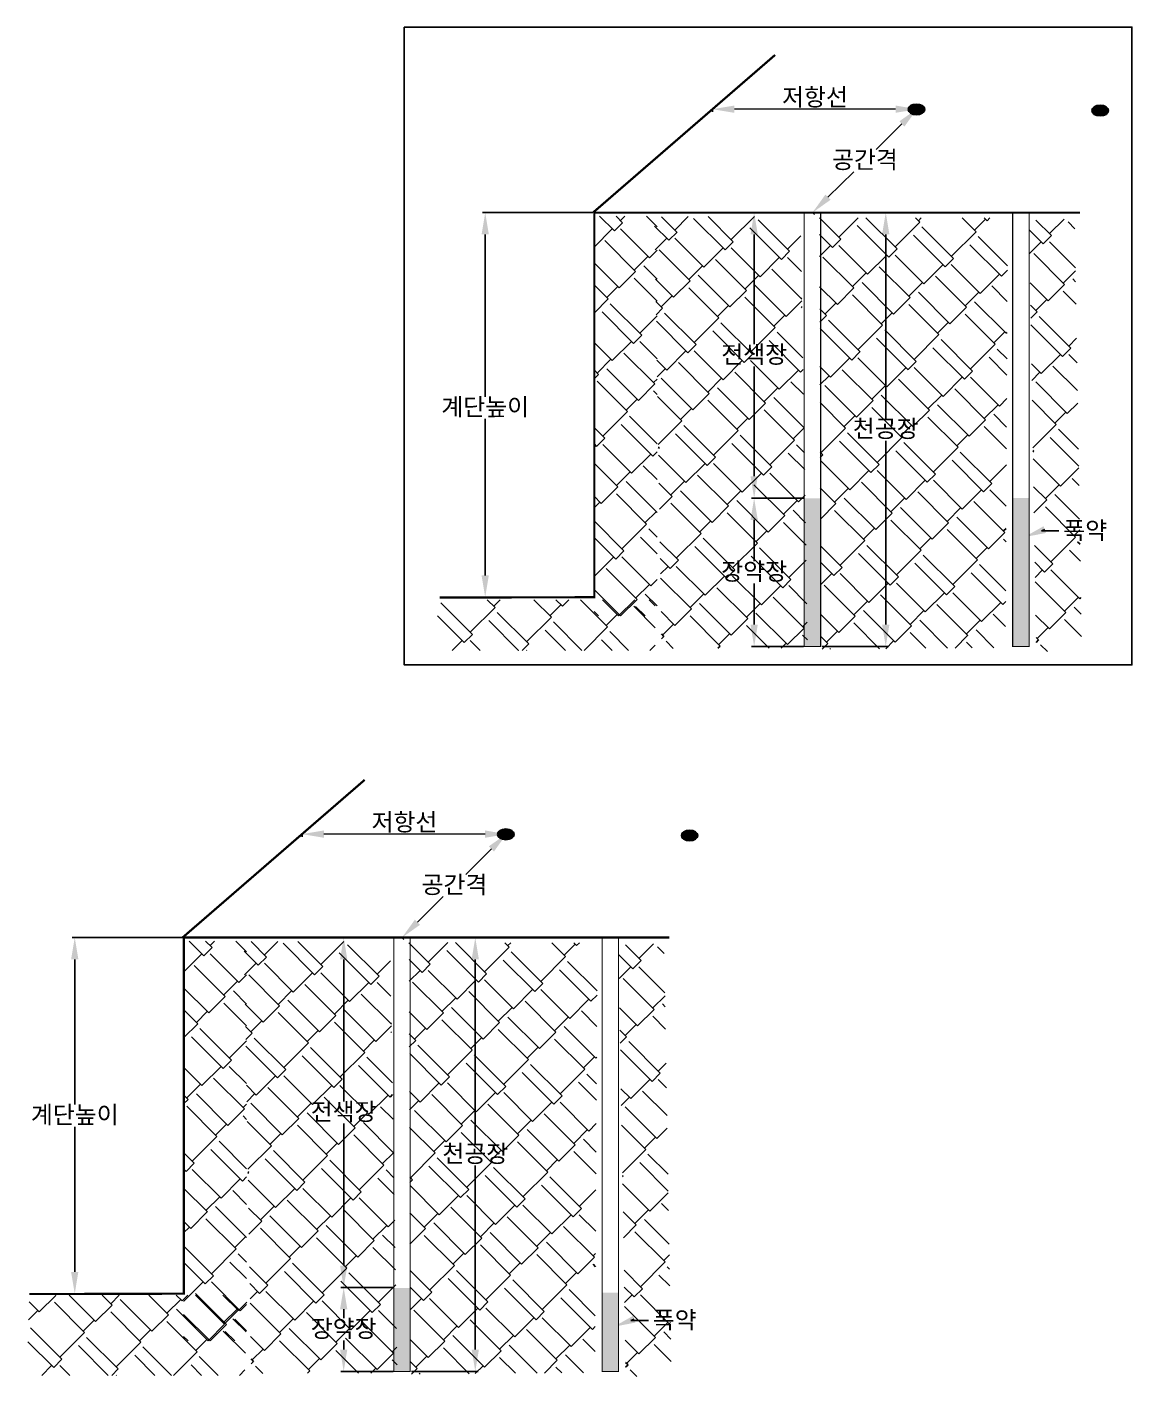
# Model space of a CAD drawing. Header units: millimetres. Extents: x -19 to 11377, y -963 to 606.
# Drawn here: x 10103 to 10608, y -191 to 427 of the extents above; entities that cross this region are included whole.
import ezdxf
from ezdxf import colors
from ezdxf.entities.mleader import LeaderData, LeaderLine
from ezdxf.math import Vec2, Vec3

# ---------------------------------------------------------------- set-up
doc = ezdxf.new("R2010")
doc.units = ezdxf.units.MM
doc.layers.get('Defpoints').update_dxf_attribs({"color": 5})
doc.styles.get("Standard").update_dxf_attribs({"font": 'arial.ttf'})
doc.dimstyles.new('ISO-25', dxfattribs={"dimtxt": 2.5, "dimasz": 2.5, "dimexe": 1.25, "dimexo": 0.625, "dimtad": 1, "dimtxsty": 'Standard', "dimcen": 2.5, "dimadec": 0, "dimazin": 0, "dimtfac": 1, "dimtmove": 0, "dimatfit": 3, "dimfxl": 1, "dimarcsym": 0})
pattern_1 = [(45, (9799.462, -144.74), (16.9727, 47.14634), [10.668, -8.89, 12.446, -5.334, 16.002, -7.112]), (45, (9806.376, -136.567), (16.9727, 47.14634), [8.89, -33.782, 7.112, -10.668]), (45, (9823.035, -123.052), (16.9727, 47.14634), [5.334, -55.118]), (135, (9799.462, -144.739), (-25.77334, 4.40033), [20.447, -64.897]), (135, (9807.005, -137.196), (-25.77334, 4.40033), [20.0025, -65.3415]), (135, (9813.291, -130.91), (-25.77334, 4.40033), [18.669, -66.675]), (135, (9823.035, -123.052), (-25.77334, 4.40033), [20.447, -64.897]), (135, (9826.806, -119.28), (-25.77334, 4.40033), [20.447, -64.897]), (135, (9837.179, -107.022), (-25.77334, 4.40033), [19.558, -65.786])]
pattern_2 = [(45, (9611.563, -476.664), (16.9727, 47.14634), [10.668, -8.89, 12.446, -5.334, 16.002, -7.112]), (45, (9618.478, -468.492), (16.9727, 47.14634), [8.89, -33.782, 7.112, -10.668]), (45, (9635.136, -454.977), (16.9727, 47.14634), [5.334, -55.118]), (135, (9611.563, -476.664), (-25.77334, 4.40033), [20.447, -64.897]), (135, (9619.106, -469.121), (-25.77334, 4.40033), [20.0025, -65.3415]), (135, (9625.392, -462.835), (-25.77334, 4.40033), [18.669, -66.675]), (135, (9635.136, -454.977), (-25.77334, 4.40033), [20.447, -64.897]), (135, (9638.908, -451.205), (-25.77334, 4.40033), [20.447, -64.897]), (135, (9649.28, -438.947), (-25.77334, 4.40033), [19.558, -65.786])]

# ---------------------------------------------------------------- blocks, each defined once
blk = doc.blocks.new('*D90')
at = {"color": 0, "lineweight": -2}
for p, q in [((10466.52, 342.25), (10496.94, 342.25)), ((10495.69, 332.25), (10495.69, 248.03)), ((10495.69, 153.62), (10495.69, 237.84)), ((10466.52, 143.62), (10496.94, 143.62))]:
    blk.add_line(p, q, dxfattribs=at)
at = {"color": 0}
for points in [[(10497.35, 332.25), (10494.02, 332.25), (10495.69, 342.25)], [(10494.02, 153.62), (10497.35, 153.62), (10495.69, 143.62)]]:
    blk.add_solid(points, dxfattribs=at)
at = {"layer": 'Defpoints', "color": 0}
for p in [(10465.89, 342.25), (10465.89, 143.62), (10495.69, 143.62)]:
    blk.add_point(p, dxfattribs=at)
at = {"color": 0, "insert": (10495.69, 242.94), "char_height": 8, "attachment_point": 5, "rotation": 0.001}
blk.add_mtext('천공장', dxfattribs=at)
blk = doc.blocks.new('*D91')
at = {"color": 0, "lineweight": -2}
for p, q in [((10361.67, 342.25), (10311.08, 342.25)), ((10312.33, 332.25), (10312.33, 257.98)), ((10312.33, 176.17), (10312.33, 247.79)), ((10361.67, 166.17), (10311.08, 166.17))]:
    blk.add_line(p, q, dxfattribs=at)
at = {"color": 0}
for points in [[(10314, 332.25), (10310.67, 332.25), (10312.33, 342.25)], [(10310.67, 176.17), (10314, 176.17), (10312.33, 166.17)]]:
    blk.add_solid(points, dxfattribs=at)
at = {"layer": 'Defpoints', "color": 0}
for p in [(10312.33, 342.25), (10362.3, 342.25), (10362.3, 166.17)]:
    blk.add_point(p, dxfattribs=at)
at = {"color": 0, "insert": (10312.33, 252.89), "char_height": 8, "attachment_point": 5, "rotation": 0.001}
blk.add_mtext('{\\fGulim|c129|p50;계단높이}', dxfattribs=at)
blk = doc.blocks.new('*D92')
at = {"color": 0, "lineweight": -2}
for p, q in [((10457.78, 211.57), (10434.19, 211.57)), ((10435.44, 201.57), (10435.44, 182.69)), ((10435.44, 153.62), (10435.44, 172.5)), ((10458.08, 143.62), (10434.19, 143.62))]:
    blk.add_line(p, q, dxfattribs=at)
at = {"color": 0}
for points in [[(10437.11, 201.57), (10433.78, 201.57), (10435.44, 211.57)], [(10433.78, 153.62), (10437.11, 153.62), (10435.44, 143.62)]]:
    blk.add_solid(points, dxfattribs=at)
at = {"layer": 'Defpoints', "color": 0}
for p in [(10458.08, 211.57), (10435.44, 143.62), (10458.38, 143.62)]:
    blk.add_point(p, dxfattribs=at)
at = {"color": 0, "insert": (10435.44, 177.6), "char_height": 8, "attachment_point": 5, "rotation": 0.001}
blk.add_mtext('장약장', dxfattribs=at)
blk = doc.blocks.new('*D95')
at = {"color": 0, "lineweight": -2}
for p, q in [((10510.62, 389.46), (10511.06, 389.02)), ((10503.08, 382.87), (10491.29, 371.17)), ((10469.24, 349.29), (10481.03, 360.99)), ((10462.58, 341.81), (10463.02, 341.36))]:
    blk.add_line(p, q, dxfattribs=at)
at = {"color": 0}
for points in [[(10504.26, 381.68), (10501.91, 384.05), (10510.18, 389.91)], [(10468.06, 350.48), (10470.41, 348.11), (10462.14, 342.25)]]:
    blk.add_solid(points, dxfattribs=at)
at = {"layer": 'Defpoints', "color": 0}
for p in [(10510.18, 389.91), (10462.14, 342.25), (10462.14, 342.25)]:
    blk.add_point(p, dxfattribs=at)
at = {"color": 0, "insert": (10486.16, 366.08), "char_height": 8, "attachment_point": 5, "rotation": 359.999}
blk.add_mtext('공간격', dxfattribs=at)
blk = doc.blocks.new('*D97')
at = {"color": 0, "lineweight": 5}
blk.add_line((10500.18, 389.61), (10426.38, 389.61), dxfattribs=at)
at = {"color": 0, "lineweight": -2}
for p, q in [((10416.38, 389.28), (10416.38, 388.36)), ((10510.18, 389.28), (10510.18, 388.36))]:
    blk.add_line(p, q, dxfattribs=at)
at = {"color": 0}
for points in [[(10426.38, 391.28), (10426.38, 387.95), (10416.38, 389.61)], [(10500.18, 387.95), (10500.18, 391.28), (10510.18, 389.61)]]:
    blk.add_solid(points, dxfattribs=at)
at = {"layer": 'Defpoints', "color": 0}
for p in [(10416.38, 389.91), (10416.38, 389.61), (10510.18, 389.91)]:
    blk.add_point(p, dxfattribs=at)
at = {"color": 0, "insert": (10463.28, 394.71), "char_height": 8, "attachment_point": 5}
blk.add_mtext('저항선', dxfattribs=at)
blk = doc.blocks.new('*D99')
at = {"color": 0, "lineweight": -2}
for p, q in [((10458.08, 342.25), (10434.19, 342.25)), ((10435.44, 332.25), (10435.44, 281.98)), ((10435.44, 221.57), (10435.44, 271.84)), ((10458.08, 211.57), (10434.19, 211.57))]:
    blk.add_line(p, q, dxfattribs=at)
at = {"color": 0}
for points in [[(10437.11, 332.25), (10433.78, 332.25), (10435.44, 342.25)], [(10433.78, 221.57), (10437.11, 221.57), (10435.44, 211.57)]]:
    blk.add_solid(points, dxfattribs=at)
at = {"layer": 'Defpoints', "color": 0}
for p in [(10458.38, 342.25), (10435.44, 211.57), (10458.38, 211.57)]:
    blk.add_point(p, dxfattribs=at)
at = {"color": 0, "insert": (10435.44, 276.91), "char_height": 8, "attachment_point": 5, "rotation": 0.001}
blk.add_mtext('전색장', dxfattribs=at)
blk = doc.blocks.new('*D112')
at = {"color": 0, "lineweight": -2}
for p, q in [((10278.62, 10.33), (10309.04, 10.33)), ((10307.79, 0.33), (10307.79, -83.89)), ((10307.79, -178.3), (10307.79, -94.08)), ((10278.62, -188.3), (10309.04, -188.3))]:
    blk.add_line(p, q, dxfattribs=at)
at = {"color": 0}
for points in [[(10309.45, 0.33), (10306.12, 0.33), (10307.79, 10.33)], [(10306.12, -178.3), (10309.45, -178.3), (10307.79, -188.3)]]:
    blk.add_solid(points, dxfattribs=at)
at = {"layer": 'Defpoints', "color": 0}
for p in [(10277.99, 10.33), (10277.99, -188.3), (10307.79, -188.3)]:
    blk.add_point(p, dxfattribs=at)
at = {"color": 0, "insert": (10307.79, -88.99), "char_height": 8, "attachment_point": 5, "rotation": 0.001}
blk.add_mtext('천공장', dxfattribs=at)
blk = doc.blocks.new('*D113')
at = {"color": 0, "lineweight": -2}
for p, q in [((10173.77, 10.33), (10123.19, 10.33)), ((10124.44, 0.33), (10124.44, -66.14)), ((10124.44, -142.72), (10124.44, -76.33)), ((10173.77, -152.72), (10123.19, -152.72))]:
    blk.add_line(p, q, dxfattribs=at)
at = {"color": 0}
for points in [[(10126.1, 0.33), (10122.77, 0.33), (10124.44, 10.33)], [(10122.77, -142.72), (10126.1, -142.72), (10124.44, -152.72)]]:
    blk.add_solid(points, dxfattribs=at)
at = {"layer": 'Defpoints', "color": 0}
for p in [(10124.44, 10.33), (10174.4, 10.33), (10174.4, -152.72)]:
    blk.add_point(p, dxfattribs=at)
at = {"color": 0, "insert": (10124.44, -71.24), "char_height": 8, "attachment_point": 5, "rotation": 0.001}
blk.add_mtext('{\\fGulim|c129|p50;계단높이}', dxfattribs=at)
blk = doc.blocks.new('*D114')
at = {"color": 0, "lineweight": -2}
for p, q in [((10270.19, -149.87), (10246.3, -149.87)), ((10247.55, -159.87), (10247.55, -163.99)), ((10247.55, -178.3), (10247.55, -174.18)), ((10270.19, -188.3), (10246.3, -188.3))]:
    blk.add_line(p, q, dxfattribs=at)
at = {"color": 0}
for points in [[(10249.21, -159.87), (10245.88, -159.87), (10247.55, -149.87)], [(10245.88, -178.3), (10249.21, -178.3), (10247.55, -188.3)]]:
    blk.add_solid(points, dxfattribs=at)
at = {"layer": 'Defpoints', "color": 0}
for p in [(10270.49, -149.87), (10247.55, -188.3), (10270.49, -188.3)]:
    blk.add_point(p, dxfattribs=at)
at = {"color": 0, "insert": (10247.55, -169.09), "char_height": 8, "attachment_point": 5, "rotation": 0.001}
blk.add_mtext('장약장', dxfattribs=at)
blk = doc.blocks.new('*D115')
at = {"color": 0, "lineweight": -2}
for p, q in [((10322.72, 57.54), (10323.16, 57.1)), ((10315.18, 50.94), (10303.4, 39.25)), ((10281.34, 17.37), (10293.13, 29.06)), ((10274.68, 9.88), (10275.12, 9.44))]:
    blk.add_line(p, q, dxfattribs=at)
at = {"color": 0}
for points in [[(10316.36, 49.76), (10314.01, 52.12), (10322.28, 57.98)], [(10280.16, 18.55), (10282.51, 16.19), (10274.24, 10.33)]]:
    blk.add_solid(points, dxfattribs=at)
at = {"layer": 'Defpoints', "color": 0}
for p in [(10322.28, 57.98), (10274.24, 10.33), (10274.24, 10.33)]:
    blk.add_point(p, dxfattribs=at)
at = {"color": 0, "insert": (10298.26, 34.15), "char_height": 8, "attachment_point": 5, "rotation": 359.999}
blk.add_mtext('공간격', dxfattribs=at)
blk = doc.blocks.new('*D116')
at = {"color": 0, "lineweight": -2}
for p, q in [((10228.48, 57.36), (10228.48, 56.44)), ((10322.28, 57.36), (10322.28, 56.44))]:
    blk.add_line(p, q, dxfattribs=at)
at = {"color": 0, "lineweight": 5}
blk.add_line((10312.28, 57.69), (10238.48, 57.69), dxfattribs=at)
at = {"color": 0}
for points in [[(10238.48, 59.36), (10238.48, 56.02), (10228.48, 57.69)], [(10312.28, 56.02), (10312.28, 59.36), (10322.28, 57.69)]]:
    blk.add_solid(points, dxfattribs=at)
at = {"layer": 'Defpoints', "color": 0}
for p in [(10228.48, 57.98), (10228.48, 57.69), (10322.28, 57.98)]:
    blk.add_point(p, dxfattribs=at)
at = {"color": 0, "insert": (10275.38, 62.78), "char_height": 8, "attachment_point": 5}
blk.add_mtext('저항선', dxfattribs=at)
blk = doc.blocks.new('*D117')
at = {"color": 0, "lineweight": -2}
for p, q in [((10270.19, 10.33), (10246.3, 10.33)), ((10247.55, 0.33), (10247.55, -64.71)), ((10247.55, -139.87), (10247.55, -74.84)), ((10270.19, -149.87), (10246.3, -149.87))]:
    blk.add_line(p, q, dxfattribs=at)
at = {"color": 0}
for points in [[(10249.21, 0.33), (10245.88, 0.33), (10247.55, 10.33)], [(10245.88, -139.87), (10249.21, -139.87), (10247.55, -149.87)]]:
    blk.add_solid(points, dxfattribs=at)
at = {"layer": 'Defpoints', "color": 0}
for p in [(10270.49, 10.33), (10247.55, -149.87), (10270.49, -149.87)]:
    blk.add_point(p, dxfattribs=at)
at = {"color": 0, "insert": (10247.55, -69.77), "char_height": 8, "attachment_point": 5, "rotation": 0.001}
blk.add_mtext('전색장', dxfattribs=at)

msp = doc.modelspace()

# ---------------------------------------------------------------- hatches: boundary and pattern name
at = {"transparency": 33554687}
h = msp.add_hatch(color=256, dxfattribs=at)
h.dxf.hatch_style = 1
edge = h.paths.add_edge_path()
edge.add_ellipse((10509.7, 389.522), major_axis=(-3.809, 0), ratio=0.6469548, start_angle=0, end_angle=360)
h = msp.add_hatch(color=256, dxfattribs=at)
h.dxf.hatch_style = 1
edge = h.paths.add_edge_path()
edge.add_ellipse((10593.824, 388.981), major_axis=(-3.809, 0), ratio=0.6469548, start_angle=0, end_angle=360)
h = msp.add_hatch()
h.set_pattern_fill('AR-RSHKE', color=253, scale=0.07, angle=45)
h.set_pattern_definition([(45, (9800.337, -144.834), (16.9727, 47.14634), [10.668, -8.89, 12.446, -5.334, 16.002, -7.112]), (45, (9807.252, -136.662), (16.9727, 47.14634), [8.89, -33.782, 7.112, -10.668]), (45, (9823.91, -123.147), (16.9727, 47.14634), [5.334, -55.118]), (135, (9800.337, -144.834), (-25.77334, 4.40033), [20.447, -64.897]), (135, (9807.88, -137.291), (-25.77334, 4.40033), [20.0025, -65.3415]), (135, (9814.167, -131.005), (-25.77334, 4.40033), [18.669, -66.675]), (135, (9823.91, -123.147), (-25.77334, 4.40033), [20.447, -64.897]), (135, (9827.682, -119.375), (-25.77334, 4.40033), [20.447, -64.897]), (135, (9838.054, -107.117), (-25.77334, 4.40033), [19.558, -65.786])])
h.paths.add_polyline_path([(10390.999, 340.616), (10362.146, 340.616), (10362.146, 157.588), (10390.999, 157.588)])
h = msp.add_hatch()
h.set_pattern_fill('AR-RSHKE', color=253, scale=0.07, angle=45)
h.set_pattern_definition(pattern_1)
h.paths.add_polyline_path([(10389.827, 340.376), (10456.657, 340.557), (10459.976, 142.875), (10393.146, 142.694)])
h = msp.add_hatch()
h.set_pattern_fill('AR-RSHKE', color=253, scale=0.07, angle=45)
h.set_pattern_definition([(45, (9874.432, -148.018), (16.9727, 47.14634), [10.668, -8.89, 12.446, -5.334, 16.002, -7.112]), (45, (9881.347, -139.846), (16.9727, 47.14634), [8.89, -33.782, 7.112, -10.668]), (45, (9898.005, -126.331), (16.9727, 47.14634), [5.334, -55.118]), (135, (9874.432, -148.018), (-25.77334, 4.40033), [20.447, -64.897]), (135, (9881.975, -140.475), (-25.77334, 4.40033), [20.0025, -65.3415]), (135, (9888.262, -134.189), (-25.77334, 4.40033), [18.669, -66.675]), (135, (9898.005, -126.331), (-25.77334, 4.40033), [20.447, -64.897]), (135, (9901.777, -122.56), (-25.77334, 4.40033), [20.447, -64.897]), (135, (9912.149, -110.301), (-25.77334, 4.40033), [19.558, -65.786])])
h.paths.add_polyline_path([(10465.323, 339.965), (10551.542, 339.847), (10550.491, 143.087), (10465.959, 142.342)])
h = msp.add_hatch()
h.set_pattern_fill('AR-RSHKE', color=253, scale=0.07, angle=45)
h.set_pattern_definition([(45, (9970.906, -146.373), (16.9727, 47.14634), [10.668, -8.89, 12.446, -5.334, 16.002, -7.112]), (45, (9977.82, -138.201), (16.9727, 47.14634), [8.89, -33.782, 7.112, -10.668]), (45, (9994.48, -124.686), (16.9727, 47.14634), [5.334, -55.118]), (135, (9970.906, -146.373), (-25.77334, 4.40033), [20.447, -64.897]), (135, (9978.45, -138.83), (-25.77334, 4.40033), [20.0025, -65.3415]), (135, (9984.736, -132.544), (-25.77334, 4.40033), [18.669, -66.675]), (135, (9994.48, -124.686), (-25.77334, 4.40033), [20.447, -64.897]), (135, (9998.251, -120.914), (-25.77334, 4.40033), [20.447, -64.897]), (135, (10008.623, -108.656), (-25.77334, 4.40033), [19.558, -65.786])])
h.paths.add_polyline_path([(10561.271, 338.742), (10582.138, 339.51), (10585.457, 141.828), (10564.591, 141.06)])
h = msp.add_hatch(color=0)
h.dxf.hatch_style = 1
h.paths.add_polyline_path([(10465.891, 211.425), (10458.385, 211.425), (10458.385, 143.625), (10465.891, 143.625)])
h = msp.add_hatch(color=0)
h.dxf.hatch_style = 1
h.paths.add_polyline_path([(10553.784, 143.625), (10561.291, 143.625), (10561.291, 211.644), (10553.784, 211.644)])
h = msp.add_hatch()
h.set_pattern_fill('AR-RSHKE', color=253, scale=0.07, angle=45)
h.set_pattern_definition(pattern_1)
h.paths.add_polyline_path([(10290.482, 165.037), (10390.166, 165.037), (10390.166, 141.812), (10290.482, 141.812)])
h = msp.add_hatch(color=256, dxfattribs=at)
h.dxf.hatch_style = 1
edge = h.paths.add_edge_path()
edge.add_ellipse((10321.801, 57.597), major_axis=(-3.809, 0), ratio=0.6469548, start_angle=0, end_angle=360)
h = msp.add_hatch(color=256, dxfattribs=at)
h.dxf.hatch_style = 1
edge = h.paths.add_edge_path()
edge.add_ellipse((10405.925, 57.056), major_axis=(-3.809, 0), ratio=0.6469548, start_angle=0, end_angle=360)
h = msp.add_hatch()
h.set_pattern_fill('AR-RSHKE', color=253, scale=0.07, angle=45)
h.set_pattern_definition([(45, (9612.438, -476.76), (16.9727, 47.14634), [10.668, -8.89, 12.446, -5.334, 16.002, -7.112]), (45, (9619.353, -468.587), (16.9727, 47.14634), [8.89, -33.782, 7.112, -10.668]), (45, (9636.011, -455.072), (16.9727, 47.14634), [5.334, -55.118]), (135, (9612.438, -476.76), (-25.77334, 4.40033), [20.447, -64.897]), (135, (9619.982, -469.216), (-25.77334, 4.40033), [20.0025, -65.3415]), (135, (9626.268, -462.93), (-25.77334, 4.40033), [18.669, -66.675]), (135, (9636.011, -455.072), (-25.77334, 4.40033), [20.447, -64.897]), (135, (9639.783, -451.3), (-25.77334, 4.40033), [20.447, -64.897]), (135, (9650.155, -439.042), (-25.77334, 4.40033), [19.558, -65.786])])
h.paths.add_polyline_path([(10203.1, 8.691), (10174.247, 8.691), (10174.247, -174.337), (10203.1, -174.337)])
h = msp.add_hatch()
h.set_pattern_fill('AR-RSHKE', color=253, scale=0.07, angle=45)
h.set_pattern_definition(pattern_2)
h.paths.add_polyline_path([(10201.928, 8.451), (10268.758, 8.632), (10272.077, -189.05), (10205.247, -189.231)])
h = msp.add_hatch()
h.set_pattern_fill('AR-RSHKE', color=253, scale=0.07, angle=45)
h.set_pattern_definition([(45, (9686.533, -479.944), (16.9727, 47.14634), [10.668, -8.89, 12.446, -5.334, 16.002, -7.112]), (45, (9693.448, -471.771), (16.9727, 47.14634), [8.89, -33.782, 7.112, -10.668]), (45, (9710.106, -458.256), (16.9727, 47.14634), [5.334, -55.118]), (135, (9686.533, -479.944), (-25.77334, 4.40033), [20.447, -64.897]), (135, (9694.077, -472.4), (-25.77334, 4.40033), [20.0025, -65.3415]), (135, (9700.363, -466.114), (-25.77334, 4.40033), [18.669, -66.675]), (135, (9710.106, -458.256), (-25.77334, 4.40033), [20.447, -64.897]), (135, (9713.878, -454.484), (-25.77334, 4.40033), [20.447, -64.897]), (135, (9724.25, -442.226), (-25.77334, 4.40033), [19.558, -65.786])])
h.paths.add_polyline_path([(10277.424, 8.04), (10363.643, 7.922), (10362.592, -188.838), (10278.06, -189.583)])
h = msp.add_hatch()
h.set_pattern_fill('AR-RSHKE', color=253, scale=0.07, angle=45)
h.set_pattern_definition([(45, (9783.007, -478.299), (16.9727, 47.14634), [10.668, -8.89, 12.446, -5.334, 16.002, -7.112]), (45, (9789.922, -470.127), (16.9727, 47.14634), [8.89, -33.782, 7.112, -10.668]), (45, (9806.58, -456.611), (16.9727, 47.14634), [5.334, -55.118]), (135, (9783.007, -478.299), (-25.77334, 4.40033), [20.447, -64.897]), (135, (9790.55, -470.755), (-25.77334, 4.40033), [20.0025, -65.3415]), (135, (9796.837, -464.469), (-25.77334, 4.40033), [18.669, -66.675]), (135, (9806.58, -456.611), (-25.77334, 4.40033), [20.447, -64.897]), (135, (9810.352, -452.84), (-25.77334, 4.40033), [20.447, -64.897]), (135, (9820.724, -440.581), (-25.77334, 4.40033), [19.558, -65.786])])
h.paths.add_polyline_path([(10373.372, 6.817), (10394.239, 7.585), (10397.559, -190.097), (10376.692, -190.865)])
h = msp.add_hatch()
h.set_pattern_fill('AR-RSHKE', color=253, scale=0.07, angle=45)
h.set_pattern_definition(pattern_2)
h.paths.add_polyline_path([(10103.657, -153.362), (10203.341, -153.362), (10202.267, -190.113), (10102.584, -190.113)])
h = msp.add_hatch(color=0)
h.dxf.hatch_style = 1
h.paths.add_polyline_path([(10277.992, -150.042), (10270.486, -150.042), (10270.486, -188.3), (10277.992, -188.3)])
h = msp.add_hatch(color=0)
h.dxf.hatch_style = 1
h.paths.add_polyline_path([(10365.885, -188.3), (10373.392, -188.3), (10373.392, -152.283), (10365.885, -152.283)])

# ---------------------------------------------------------------- linework, layer by layer
msp.add_lwpolyline([(10275.255, 427.241), (10608.409, 427.241), (10608.409, 135.195), (10275.255, 135.195)], close=True)
at = {"const_width": 1}
for points in [[(10361.672, 342.251), (10445.034, 414.44)], [(10173.773, 10.326), (10257.135, 82.515)]]:
    msp.add_lwpolyline(points, dxfattribs=at)
at = {"color": 0, "const_width": 1}
for points in [[(10584.575, 342.251), (10362.297, 342.251), (10362.297, 166.166), (10291.509, 165.998)], [(10396.676, 10.326), (10174.398, 10.326), (10174.398, -152.721), (10103.61, -152.889)]]:
    msp.add_lwpolyline(points, dxfattribs=at)
at = {"color": 0, "const_width": 0.5}
for points in [[(10458.385, 342.251), (10465.891, 342.251), (10465.891, 143.625), (10458.385, 143.625)], [(10553.784, 342.251), (10561.291, 342.251), (10561.291, 143.625), (10553.784, 143.625)], [(10270.486, 10.326), (10277.992, 10.326), (10277.992, -188.3), (10270.486, -188.3)], [(10365.885, 10.326), (10373.392, 10.326), (10373.392, -188.3), (10365.885, -188.3)]]:
    msp.add_lwpolyline(points, close=True, dxfattribs=at)
for centre in [(10509.7, 389.522), (10593.824, 388.981), (10321.801, 57.597), (10405.925, 57.056)]:
    msp.add_ellipse(centre, major_axis=(-3.809, 0), ratio=0.6469548)

# ---------------------------------------------------------------- dimensions: what is measured, and where the dimension line sits
for base, p1, p2, picture, middle in [((10416.379, 389.613), (10510.182, 389.908), (10416.379, 389.908), '*D97', (10463.28, 394.706)), ((10228.48, 57.688), (10322.283, 57.983), (10228.48, 57.983), '*D116', (10275.381, 62.781))]:
    dim = msp.add_linear_dim(base=base, p1=p1, p2=p2, text='저항선', dimstyle='ISO-25', override={"dimtxt": 8, "dimasz": 10, "dimlwd": 5})
    dim.commit()
    dim.dimension.update_dxf_attribs({"geometry": picture, "text_midpoint": middle})
for p1, p2, picture, middle in [((10510.182, 389.908), (10462.138, 342.251), '*D95', (10486.16, 366.079)), ((10322.283, 57.983), (10274.239, 10.326), '*D115', (10298.261, 34.154))]:
    dim = msp.add_aligned_dim(p1=p1, p2=p2, distance=0, text='공간격', dimstyle='ISO-25', override={"dimtxt": 8, "dimasz": 10})
    dim.commit()
    dim.dimension.update_dxf_attribs({"geometry": picture, "text_midpoint": middle, "text_rotation": 359.999})
at = {"color": 0}
for base, p1, p2, picture, middle in [((10312.334, 342.251), (10362.297, 166.166), (10362.297, 342.251), '*D91', (10312.334, 252.886)), ((10124.435, 10.326), (10174.398, -152.721), (10174.398, 10.326), '*D113', (10124.435, -71.236))]:
    dim = msp.add_linear_dim(base=base, p1=p1, p2=p2, angle=90, text='{\\fGulim|c129|p50;계단높이}', dimstyle='ISO-25', override={"dimtxt": 8, "dimasz": 10}, dxfattribs=at)
    dim.commit()
    dim.dimension.update_dxf_attribs({"geometry": picture, "text_midpoint": middle, "dimtype": 161, "text_rotation": 0.001})
for base, p1, p2, text, override, picture, middle in [((10435.444, 211.565), (10458.385, 342.251), (10458.385, 211.565), '전색장', {"dimtxt": 8, "dimasz": 10, "dimexo": 0.3, "dimgap": 0.6, "dimtoh": 1}, '*D99', (10435.444, 276.908)), ((10495.685, 143.625), (10465.891, 342.251), (10465.891, 143.625), '천공장', {"dimtxt": 8, "dimasz": 10}, '*D90', (10495.685, 242.938)), ((10435.444, 143.625), (10458.085, 211.565), (10458.385, 143.625), '장약장', {"dimtxt": 8, "dimasz": 10, "dimexo": 0.3}, '*D92', (10435.444, 177.595)), ((10247.545, -149.873), (10270.486, 10.326), (10270.486, -149.873), '전색장', {"dimtxt": 8, "dimasz": 10, "dimexo": 0.3, "dimgap": 0.6, "dimtoh": 1}, '*D117', (10247.545, -69.773)), ((10307.786, -188.3), (10277.992, 10.326), (10277.992, -188.3), '천공장', {"dimtxt": 8, "dimasz": 10}, '*D112', (10307.786, -88.987)), ((10247.545, -188.3), (10270.486, -149.873), (10270.486, -188.3), '장약장', {"dimtxt": 8, "dimasz": 10, "dimexo": 0.3}, '*D114', (10247.545, -169.087))]:
    dim = msp.add_linear_dim(base=base, p1=p1, p2=p2, angle=90, text=text, dimstyle='ISO-25', override=override, dxfattribs=at)
    dim.commit()
    dim.dimension.update_dxf_attribs({"geometry": picture, "text_midpoint": middle, "text_rotation": 0.001})

# ---------------------------------------------------------------- leaders
ml = msp.add_multileader_mtext('Standard', dxfattribs=at)
ml.set_content('{\\f굴림|p34;폭약}')
ml.set_leader_properties()
ml.build(insert=Vec2(0, 0))
ml.multileader.update_dxf_attribs({"arrow_head_size": 10})
ctx = ml.context
ctx.base_point, ctx.char_height, ctx.arrow_head_size, ctx.plane_origin = Vec3(10574.95, 196.554), 8, 10, Vec3(10563.352, 193.675)
notes = []
notes.append((ctx, [(0, (1, 1, 0), (10566.95, 196.554), (1, 0), 8, [(0, [(10559.086, 193.675)], 0, [])])]))
ctx.mtext.insert, ctx.mtext.flow_direction = Vec3(10576.95, 200.83), 5
ml = msp.add_multileader_mtext('Standard', dxfattribs=at)
ml.set_content('{\\f굴림|p34;폭약}')
ml.set_leader_properties()
ml.build(insert=Vec2(0, 0))
ml.multileader.update_dxf_attribs({"arrow_head_size": 10})
ctx = ml.context
ctx.base_point, ctx.char_height, ctx.arrow_head_size, ctx.plane_origin = Vec3(10387.051, -164.967), 8, 10, Vec3(10375.453, -167.846)
notes.append((ctx, [(0, (1, 1, 0), (10379.051, -164.967), (1, 0), 8, [(0, [(10371.187, -167.846)], 0, [])])]))
ctx.mtext.insert, ctx.mtext.flow_direction = Vec3(10389.051, -160.691), 5
for ctx, leaders in notes:
    for number, flags, end, landing, length, lines in leaders:
        leader = LeaderData()
        leader.index, (leader.has_last_leader_line, leader.has_dogleg_vector, leader.attachment_direction) = number, flags
        leader.last_leader_point, leader.dogleg_vector, leader.dogleg_length = Vec3(end), Vec3(landing), length
        for number, points, colour, breaks in lines:
            line = LeaderLine()
            line.index, line.vertices, line.color, line.breaks = number, Vec3.list(points), colors.encode_raw_color(colour), breaks
            leader.lines.append(line)
        ctx.leaders.append(leader)

doc.saveas('drawing.dxf')
